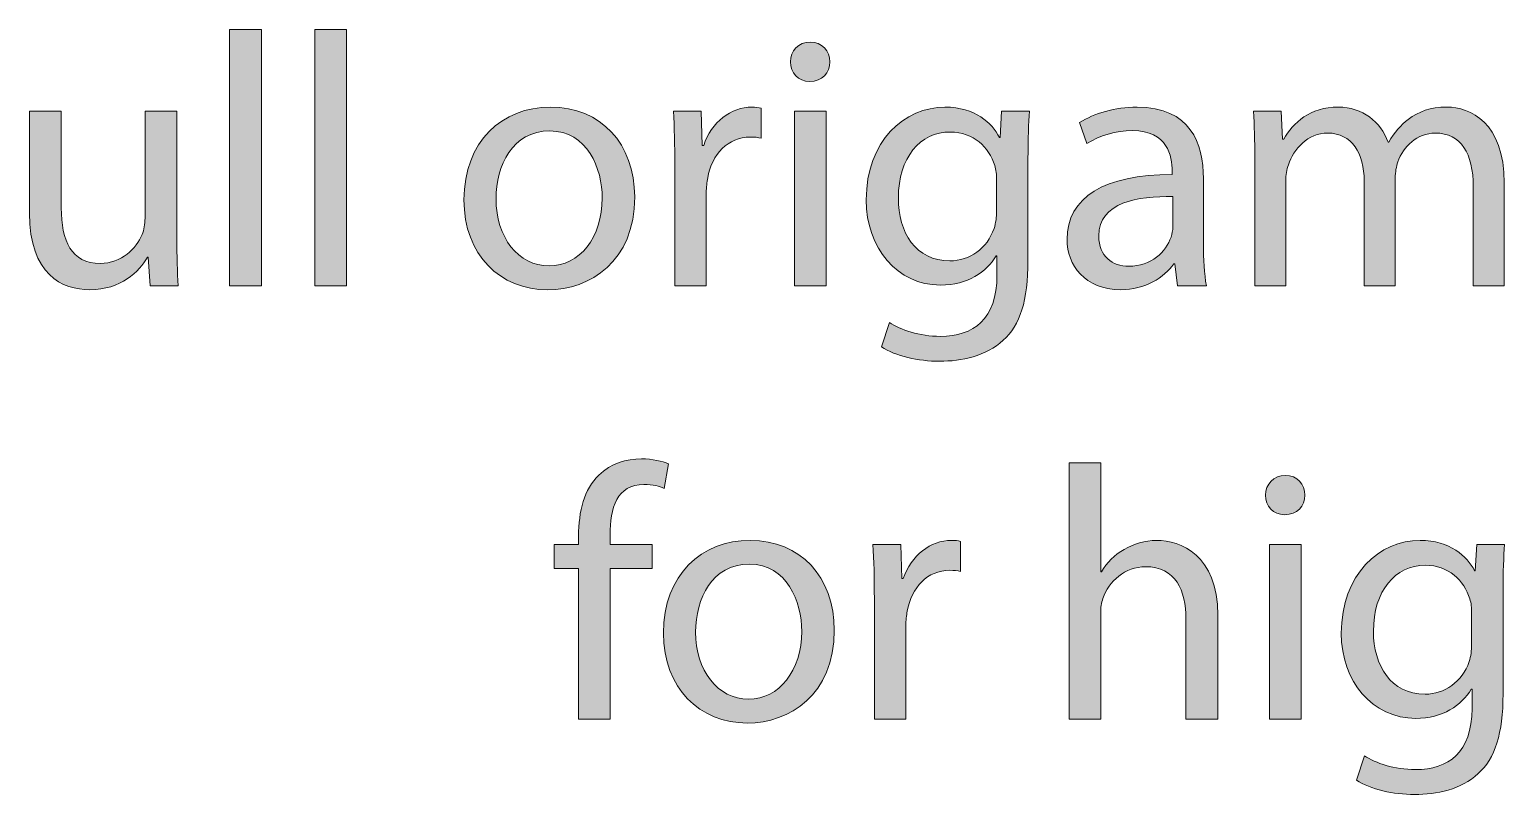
# Model space of a CAD drawing. Header units: inches. Extents: x 17 to 980, y -926 to -230.
# Drawn here: x 722.5 to 782, y -624.9 to -594.1 of the extents above; entities that cross this region are included whole.
import ezdxf

# ---------------------------------------------------------------- set-up
doc = ezdxf.new("R2010")
doc.units = ezdxf.units.IN
doc.header["$MEASUREMENT"] = 0
doc.layers.add('Layer 1', color=7, linetype='Continuous')

# ---------------------------------------------------------------- blocks, each defined once
blk = doc.blocks.new('block 2')
at = {"layer": 'Layer 1', "true_color": 0x231f20}
h = blk.add_hatch(color=179, dxfattribs=at)
h.dxf.hatch_style = 2
h.paths.add_polyline_path([(730.584, -594.075), (731.864, -594.075), (731.864, -604.405), (730.584, -604.405)])
h = blk.add_hatch(color=179, dxfattribs=at)
h.dxf.hatch_style = 2
h.paths.add_polyline_path([(734.018, -594.075), (735.298, -594.075), (735.298, -604.405), (734.018, -604.405)])
h = blk.add_hatch(color=179, dxfattribs=at)
h.dxf.hatch_style = 2
edge = h.paths.add_edge_path()
edge.add_spline(control_points=[(754.769, -595.384), (754.783, -595.821), (754.463, -596.17), (753.954, -596.17), (753.503, -596.17), (753.183, -595.821), (753.183, -595.384), (753.183, -594.933), (753.517, -594.584), (753.983, -594.584), (754.463, -594.584), (754.769, -594.933), (754.769, -595.384)], knot_values=[0, 0, 0, 0, 1, 1, 1, 2, 2, 2, 3, 3, 3, 4, 4, 4, 4], degree=3, periodic=1)
h.paths.add_polyline_path([(753.343, -604.405), (753.343, -597.363), (754.623, -597.363), (754.623, -604.405)])
h = blk.add_hatch(color=179, dxfattribs=at)
h.dxf.hatch_style = 2
edge = h.paths.add_edge_path()
edge.add_spline(control_points=[(746.91, -600.826), (746.91, -603.43), (745.106, -604.565), (743.403, -604.565), (741.498, -604.565), (740.028, -603.168), (740.028, -600.942), (740.028, -598.585), (741.57, -597.203), (743.52, -597.203), (745.542, -597.203), (746.91, -598.673), (746.91, -600.826)], knot_values=[0, 0, 0, 0, 1, 1, 1, 2, 2, 2, 3, 3, 3, 4, 4, 4, 4], degree=3, periodic=1)
edge = h.paths.add_edge_path()
edge.add_spline(control_points=[(741.323, -600.899), (741.323, -602.441), (742.21, -603.605), (743.462, -603.605), (744.684, -603.605), (745.601, -602.456), (745.601, -600.869), (745.601, -599.676), (745.004, -598.163), (743.491, -598.163), (741.977, -598.163), (741.323, -599.56), (741.323, -600.899)], knot_values=[0, 0, 0, 0, 1, 1, 1, 2, 2, 2, 3, 3, 3, 4, 4, 4, 4], degree=3, periodic=1)
h = blk.add_hatch(color=179, dxfattribs=at)
h.dxf.hatch_style = 2
edge = h.paths.add_edge_path()
edge.add_spline(control_points=[(748.526, -599.56), (748.526, -598.731), (748.512, -598.018), (748.468, -597.363), (748.468, -597.363), (749.588, -597.363), (749.588, -597.363), (749.588, -597.363), (749.632, -598.745), (749.632, -598.745), (749.632, -598.745), (749.69, -598.745), (749.69, -598.745), (750.01, -597.8), (750.781, -597.203), (751.64, -597.203), (751.786, -597.203), (751.887, -597.217), (752.004, -597.247), (752.004, -597.247), (752.004, -598.454), (752.004, -598.454), (751.873, -598.425), (751.742, -598.41), (751.567, -598.41), (750.665, -598.41), (750.025, -599.094), (749.85, -600.055), (749.821, -600.229), (749.792, -600.433), (749.792, -600.651), (749.792, -600.651), (749.792, -604.405), (749.792, -604.405), (749.792, -604.405), (748.526, -604.405), (748.526, -604.405), (748.526, -604.405), (748.526, -599.56), (748.526, -599.56)], knot_values=[0, 0, 0, 0, 1, 1, 1, 2, 2, 2, 3, 3, 3, 4, 4, 4, 5, 5, 5, 6, 6, 6, 7, 7, 7, 8, 8, 8, 9, 9, 9, 10, 10, 10, 11, 11, 11, 12, 12, 12, 13, 13, 13, 13], degree=3, periodic=1)
h = blk.add_hatch(color=179, dxfattribs=at)
h.dxf.hatch_style = 2
edge = h.paths.add_edge_path()
edge.add_spline(control_points=[(762.815, -597.363), (762.786, -597.872), (762.757, -598.44), (762.757, -599.298), (762.757, -599.298), (762.757, -603.387), (762.757, -603.387), (762.757, -605.002), (762.437, -605.991), (761.753, -606.602), (761.069, -607.243), (760.08, -607.446), (759.192, -607.446), (758.349, -607.446), (757.417, -607.243), (756.85, -606.864), (756.85, -606.864), (757.17, -605.889), (757.17, -605.889), (757.635, -606.18), (758.363, -606.442), (759.236, -606.442), (760.545, -606.442), (761.506, -605.758), (761.506, -603.983), (761.506, -603.983), (761.506, -603.198), (761.506, -603.198), (761.506, -603.198), (761.477, -603.198), (761.477, -603.198), (761.084, -603.852), (760.327, -604.376), (759.236, -604.376), (757.49, -604.376), (756.239, -602.892), (756.239, -600.942), (756.239, -598.556), (757.796, -597.203), (759.411, -597.203), (760.633, -597.203), (761.302, -597.843), (761.608, -598.425), (761.608, -598.425), (761.637, -598.425), (761.637, -598.425), (761.637, -598.425), (761.695, -597.363), (761.695, -597.363), (761.695, -597.363), (762.815, -597.363), (762.815, -597.363)], knot_values=[0, 0, 0, 0, 1, 1, 1, 2, 2, 2, 3, 3, 3, 4, 4, 4, 5, 5, 5, 6, 6, 6, 7, 7, 7, 8, 8, 8, 9, 9, 9, 10, 10, 10, 11, 11, 11, 12, 12, 12, 13, 13, 13, 14, 14, 14, 15, 15, 15, 16, 16, 16, 17, 17, 17, 17], degree=3, periodic=1)
edge = h.paths.add_edge_path()
edge.add_spline(control_points=[(761.492, -600.142), (761.492, -599.924), (761.477, -599.735), (761.418, -599.56), (761.186, -598.818), (760.56, -598.207), (759.629, -598.207), (758.407, -598.207), (757.534, -599.24), (757.534, -600.869), (757.534, -602.252), (758.232, -603.401), (759.614, -603.401), (760.4, -603.401), (761.113, -602.907), (761.39, -602.092), (761.462, -601.873), (761.492, -601.626), (761.492, -601.408), (761.492, -601.408), (761.492, -600.142), (761.492, -600.142)], knot_values=[0, 0, 0, 0, 1, 1, 1, 2, 2, 2, 3, 3, 3, 4, 4, 4, 5, 5, 5, 6, 6, 6, 7, 7, 7, 7], degree=3, periodic=1)
h = blk.add_hatch(color=179, dxfattribs=at)
h.dxf.hatch_style = 2
edge = h.paths.add_edge_path()
edge.add_spline(control_points=[(768.782, -604.405), (768.782, -604.405), (768.68, -603.518), (768.68, -603.518), (768.68, -603.518), (768.636, -603.518), (768.636, -603.518), (768.243, -604.071), (767.487, -604.565), (766.483, -604.565), (765.057, -604.565), (764.329, -603.561), (764.329, -602.543), (764.329, -600.841), (765.843, -599.909), (768.563, -599.924), (768.563, -599.924), (768.563, -599.778), (768.563, -599.778), (768.563, -599.196), (768.403, -598.149), (766.963, -598.149), (766.308, -598.149), (765.624, -598.352), (765.13, -598.673), (765.13, -598.673), (764.838, -597.828), (764.838, -597.828), (765.421, -597.45), (766.264, -597.203), (767.152, -597.203), (769.305, -597.203), (769.829, -598.673), (769.829, -600.084), (769.829, -600.084), (769.829, -602.717), (769.829, -602.717), (769.829, -603.329), (769.858, -603.925), (769.946, -604.405), (769.946, -604.405), (768.782, -604.405), (768.782, -604.405)], knot_values=[0, 0, 0, 0, 1, 1, 1, 2, 2, 2, 3, 3, 3, 4, 4, 4, 5, 5, 5, 6, 6, 6, 7, 7, 7, 8, 8, 8, 9, 9, 9, 10, 10, 10, 11, 11, 11, 12, 12, 12, 13, 13, 13, 14, 14, 14, 14], degree=3, periodic=1)
edge = h.paths.add_edge_path()
edge.add_spline(control_points=[(768.593, -600.811), (767.196, -600.782), (765.61, -601.03), (765.61, -602.397), (765.61, -603.227), (766.163, -603.619), (766.817, -603.619), (767.734, -603.619), (768.316, -603.037), (768.52, -602.441), (768.563, -602.31), (768.593, -602.164), (768.593, -602.034), (768.593, -602.034), (768.593, -600.811), (768.593, -600.811)], knot_values=[0, 0, 0, 0, 1, 1, 1, 2, 2, 2, 3, 3, 3, 4, 4, 4, 5, 5, 5, 5], degree=3, periodic=1)
h = blk.add_hatch(color=179, dxfattribs=at)
h.dxf.hatch_style = 2
edge = h.paths.add_edge_path()
edge.add_spline(control_points=[(771.896, -599.269), (771.896, -598.542), (771.882, -597.945), (771.838, -597.363), (771.838, -597.363), (772.959, -597.363), (772.959, -597.363), (772.959, -597.363), (773.017, -598.498), (773.017, -598.498), (773.017, -598.498), (773.06, -598.498), (773.06, -598.498), (773.453, -597.828), (774.108, -597.203), (775.272, -597.203), (776.232, -597.203), (776.96, -597.785), (777.266, -598.614), (777.266, -598.614), (777.295, -598.614), (777.295, -598.614), (777.513, -598.221), (777.789, -597.916), (778.08, -597.698), (778.502, -597.377), (778.968, -597.203), (779.637, -597.203), (780.568, -597.203), (781.951, -597.814), (781.951, -600.258), (781.951, -600.258), (781.951, -604.405), (781.951, -604.405), (781.951, -604.405), (780.699, -604.405), (780.699, -604.405), (780.699, -604.405), (780.699, -600.418), (780.699, -600.418), (780.699, -599.065), (780.205, -598.25), (779.171, -598.25), (778.444, -598.25), (777.876, -598.789), (777.658, -599.415), (777.6, -599.589), (777.556, -599.822), (777.556, -600.055), (777.556, -600.055), (777.556, -604.405), (777.556, -604.405), (777.556, -604.405), (776.305, -604.405), (776.305, -604.405), (776.305, -604.405), (776.305, -600.186), (776.305, -600.186), (776.305, -599.065), (775.81, -598.25), (774.835, -598.25), (774.035, -598.25), (773.453, -598.891), (773.25, -599.531), (773.177, -599.72), (773.148, -599.938), (773.148, -600.157), (773.148, -600.157), (773.148, -604.405), (773.148, -604.405), (773.148, -604.405), (771.896, -604.405), (771.896, -604.405), (771.896, -604.405), (771.896, -599.269), (771.896, -599.269)], knot_values=[0, 0, 0, 0, 1, 1, 1, 2, 2, 2, 3, 3, 3, 4, 4, 4, 5, 5, 5, 6, 6, 6, 7, 7, 7, 8, 8, 8, 9, 9, 9, 10, 10, 10, 11, 11, 11, 12, 12, 12, 13, 13, 13, 14, 14, 14, 15, 15, 15, 16, 16, 16, 17, 17, 17, 18, 18, 18, 19, 19, 19, 20, 20, 20, 21, 21, 21, 22, 22, 22, 23, 23, 23, 24, 24, 24, 25, 25, 25, 25], degree=3, periodic=1)
h = blk.add_hatch(color=179, dxfattribs=at)
h.dxf.hatch_style = 2
edge = h.paths.add_edge_path()
edge.add_spline(control_points=[(728.459, -602.484), (728.459, -603.212), (728.473, -603.852), (728.517, -604.405), (728.517, -604.405), (727.382, -604.405), (727.382, -604.405), (727.382, -604.405), (727.309, -603.256), (727.309, -603.256), (727.309, -603.256), (727.28, -603.256), (727.28, -603.256), (726.945, -603.823), (726.203, -604.565), (724.952, -604.565), (723.846, -604.565), (722.522, -603.954), (722.522, -601.481), (722.522, -601.481), (722.522, -597.363), (722.522, -597.363), (722.522, -597.363), (723.803, -597.363), (723.803, -597.363), (723.803, -597.363), (723.803, -601.262), (723.803, -601.262), (723.803, -602.601), (724.21, -603.503), (725.374, -603.503), (726.232, -603.503), (726.829, -602.907), (727.062, -602.339), (727.135, -602.15), (727.178, -601.917), (727.178, -601.684), (727.178, -601.684), (727.178, -597.363), (727.178, -597.363), (727.178, -597.363), (728.459, -597.363), (728.459, -597.363), (728.459, -597.363), (728.459, -602.484), (728.459, -602.484)], knot_values=[0, 0, 0, 0, 1, 1, 1, 2, 2, 2, 3, 3, 3, 4, 4, 4, 5, 5, 5, 6, 6, 6, 7, 7, 7, 8, 8, 8, 9, 9, 9, 10, 10, 10, 11, 11, 11, 12, 12, 12, 13, 13, 13, 14, 14, 14, 15, 15, 15, 15], degree=3, periodic=1)
h = blk.add_hatch(color=179, dxfattribs=at)
h.dxf.hatch_style = 2
edge = h.paths.add_edge_path()
edge.add_spline(control_points=[(744.648, -621.868), (744.648, -621.868), (744.648, -615.8), (744.648, -615.8), (744.648, -615.8), (743.659, -615.8), (743.659, -615.8), (743.659, -615.8), (743.659, -614.826), (743.659, -614.826), (743.659, -614.826), (744.648, -614.826), (744.648, -614.826), (744.648, -614.826), (744.648, -614.491), (744.648, -614.491), (744.648, -613.501), (744.867, -612.599), (745.463, -612.032), (745.943, -611.566), (746.583, -611.377), (747.18, -611.377), (747.631, -611.377), (748.024, -611.479), (748.271, -611.581), (748.271, -611.581), (748.097, -612.57), (748.097, -612.57), (747.907, -612.483), (747.646, -612.41), (747.282, -612.41), (746.19, -612.41), (745.914, -613.37), (745.914, -614.447), (745.914, -614.447), (745.914, -614.826), (745.914, -614.826), (745.914, -614.826), (747.616, -614.826), (747.616, -614.826), (747.616, -614.826), (747.616, -615.8), (747.616, -615.8), (747.616, -615.8), (745.914, -615.8), (745.914, -615.8), (745.914, -615.8), (745.914, -621.868), (745.914, -621.868), (745.914, -621.868), (744.648, -621.868), (744.648, -621.868)], knot_values=[0, 0, 0, 0, 1, 1, 1, 2, 2, 2, 3, 3, 3, 4, 4, 4, 5, 5, 5, 6, 6, 6, 7, 7, 7, 8, 8, 8, 9, 9, 9, 10, 10, 10, 11, 11, 11, 12, 12, 12, 13, 13, 13, 14, 14, 14, 15, 15, 15, 16, 16, 16, 17, 17, 17, 17], degree=3, periodic=1)
h = blk.add_hatch(color=179, dxfattribs=at)
h.dxf.hatch_style = 2
edge = h.paths.add_edge_path()
edge.add_spline(control_points=[(764.41, -611.537), (764.41, -611.537), (765.69, -611.537), (765.69, -611.537), (765.69, -611.537), (765.69, -615.931), (765.69, -615.931), (765.69, -615.931), (765.719, -615.931), (765.719, -615.931), (765.923, -615.568), (766.243, -615.247), (766.636, -615.029), (767.014, -614.811), (767.465, -614.665), (767.946, -614.665), (768.891, -614.665), (770.405, -615.247), (770.405, -617.677), (770.405, -617.677), (770.405, -621.868), (770.405, -621.868), (770.405, -621.868), (769.124, -621.868), (769.124, -621.868), (769.124, -621.868), (769.124, -617.823), (769.124, -617.823), (769.124, -616.688), (768.702, -615.727), (767.495, -615.727), (766.665, -615.727), (766.01, -616.309), (765.778, -617.008), (765.705, -617.183), (765.69, -617.372), (765.69, -617.619), (765.69, -617.619), (765.69, -621.868), (765.69, -621.868), (765.69, -621.868), (764.41, -621.868), (764.41, -621.868), (764.41, -621.868), (764.41, -611.537), (764.41, -611.537)], knot_values=[0, 0, 0, 0, 1, 1, 1, 2, 2, 2, 3, 3, 3, 4, 4, 4, 5, 5, 5, 6, 6, 6, 7, 7, 7, 8, 8, 8, 9, 9, 9, 10, 10, 10, 11, 11, 11, 12, 12, 12, 13, 13, 13, 14, 14, 14, 15, 15, 15, 15], degree=3, periodic=1)
h = blk.add_hatch(color=179, dxfattribs=at)
h.dxf.hatch_style = 2
edge = h.paths.add_edge_path()
edge.add_spline(control_points=[(773.912, -612.847), (773.926, -613.283), (773.606, -613.632), (773.097, -613.632), (772.646, -613.632), (772.326, -613.283), (772.326, -612.847), (772.326, -612.395), (772.661, -612.046), (773.126, -612.046), (773.606, -612.046), (773.912, -612.395), (773.912, -612.847)], knot_values=[0, 0, 0, 0, 1, 1, 1, 2, 2, 2, 3, 3, 3, 4, 4, 4, 4], degree=3, periodic=1)
h.paths.add_polyline_path([(772.486, -621.868), (772.486, -614.826), (773.766, -614.826), (773.766, -621.868)])
h = blk.add_hatch(color=179, dxfattribs=at)
h.dxf.hatch_style = 2
edge = h.paths.add_edge_path()
edge.add_spline(control_points=[(754.95, -618.288), (754.95, -620.893), (753.146, -622.028), (751.444, -622.028), (749.538, -622.028), (748.068, -620.631), (748.068, -618.405), (748.068, -616.047), (749.61, -614.665), (751.56, -614.665), (753.583, -614.665), (754.95, -616.135), (754.95, -618.288)], knot_values=[0, 0, 0, 0, 1, 1, 1, 2, 2, 2, 3, 3, 3, 4, 4, 4, 4], degree=3, periodic=1)
edge = h.paths.add_edge_path()
edge.add_spline(control_points=[(749.363, -618.361), (749.363, -619.903), (750.251, -621.067), (751.502, -621.067), (752.724, -621.067), (753.641, -619.918), (753.641, -618.332), (753.641, -617.139), (753.044, -615.625), (751.531, -615.625), (750.018, -615.625), (749.363, -617.022), (749.363, -618.361)], knot_values=[0, 0, 0, 0, 1, 1, 1, 2, 2, 2, 3, 3, 3, 4, 4, 4, 4], degree=3, periodic=1)
h = blk.add_hatch(color=179, dxfattribs=at)
h.dxf.hatch_style = 2
edge = h.paths.add_edge_path()
edge.add_spline(control_points=[(756.566, -617.022), (756.566, -616.193), (756.552, -615.48), (756.508, -614.826), (756.508, -614.826), (757.629, -614.826), (757.629, -614.826), (757.629, -614.826), (757.672, -616.208), (757.672, -616.208), (757.672, -616.208), (757.73, -616.208), (757.73, -616.208), (758.051, -615.262), (758.822, -614.665), (759.68, -614.665), (759.826, -614.665), (759.927, -614.68), (760.044, -614.709), (760.044, -614.709), (760.044, -615.917), (760.044, -615.917), (759.913, -615.888), (759.782, -615.873), (759.607, -615.873), (758.705, -615.873), (758.065, -616.557), (757.89, -617.517), (757.861, -617.692), (757.832, -617.895), (757.832, -618.114), (757.832, -618.114), (757.832, -621.868), (757.832, -621.868), (757.832, -621.868), (756.566, -621.868), (756.566, -621.868), (756.566, -621.868), (756.566, -617.022), (756.566, -617.022)], knot_values=[0, 0, 0, 0, 1, 1, 1, 2, 2, 2, 3, 3, 3, 4, 4, 4, 5, 5, 5, 6, 6, 6, 7, 7, 7, 8, 8, 8, 9, 9, 9, 10, 10, 10, 11, 11, 11, 12, 12, 12, 13, 13, 13, 13], degree=3, periodic=1)
h = blk.add_hatch(color=179, dxfattribs=at)
h.dxf.hatch_style = 2
edge = h.paths.add_edge_path()
edge.add_spline(control_points=[(781.958, -614.826), (781.929, -615.335), (781.9, -615.902), (781.9, -616.761), (781.9, -616.761), (781.9, -620.849), (781.9, -620.849), (781.9, -622.464), (781.58, -623.454), (780.896, -624.065), (780.212, -624.705), (779.223, -624.909), (778.335, -624.909), (777.492, -624.909), (776.56, -624.705), (775.993, -624.327), (775.993, -624.327), (776.313, -623.352), (776.313, -623.352), (776.778, -623.643), (777.506, -623.905), (778.379, -623.905), (779.688, -623.905), (780.649, -623.221), (780.649, -621.446), (780.649, -621.446), (780.649, -620.66), (780.649, -620.66), (780.649, -620.66), (780.62, -620.66), (780.62, -620.66), (780.227, -621.315), (779.47, -621.839), (778.379, -621.839), (776.633, -621.839), (775.382, -620.355), (775.382, -618.405), (775.382, -616.019), (776.939, -614.665), (778.554, -614.665), (779.776, -614.665), (780.445, -615.305), (780.751, -615.888), (780.751, -615.888), (780.78, -615.888), (780.78, -615.888), (780.78, -615.888), (780.838, -614.826), (780.838, -614.826), (780.838, -614.826), (781.958, -614.826), (781.958, -614.826)], knot_values=[0, 0, 0, 0, 1, 1, 1, 2, 2, 2, 3, 3, 3, 4, 4, 4, 5, 5, 5, 6, 6, 6, 7, 7, 7, 8, 8, 8, 9, 9, 9, 10, 10, 10, 11, 11, 11, 12, 12, 12, 13, 13, 13, 14, 14, 14, 15, 15, 15, 16, 16, 16, 17, 17, 17, 17], degree=3, periodic=1)
edge = h.paths.add_edge_path()
edge.add_spline(control_points=[(780.635, -617.604), (780.635, -617.386), (780.62, -617.197), (780.561, -617.022), (780.329, -616.28), (779.703, -615.669), (778.772, -615.669), (777.55, -615.669), (776.677, -616.702), (776.677, -618.332), (776.677, -619.714), (777.375, -620.864), (778.757, -620.864), (779.543, -620.864), (780.256, -620.369), (780.533, -619.554), (780.605, -619.336), (780.635, -619.088), (780.635, -618.87), (780.635, -618.87), (780.635, -617.604), (780.635, -617.604)], knot_values=[0, 0, 0, 0, 1, 1, 1, 2, 2, 2, 3, 3, 3, 4, 4, 4, 5, 5, 5, 6, 6, 6, 7, 7, 7, 7], degree=3, periodic=1)
at = {"layer": 'Layer 1', "lineweight": 0}
for points in [[(730.584, -594.075), (731.864, -594.075), (731.864, -604.405), (730.584, -604.405), (730.584, -594.075)], [(734.018, -594.075), (735.298, -594.075), (735.298, -604.405), (734.018, -604.405), (734.018, -594.075)], [(753.343, -604.405), (753.343, -597.363), (754.623, -597.363), (754.623, -604.405), (753.343, -604.405)], [(772.486, -621.868), (772.486, -614.826), (773.766, -614.826), (773.766, -621.868), (772.486, -621.868)]]:
    blk.add_lwpolyline(points, dxfattribs=at)
for points, knots in [([(754.769, -595.384), (754.783, -595.821), (754.463, -596.17), (753.954, -596.17), (753.503, -596.17), (753.183, -595.821), (753.183, -595.384), (753.183, -594.933), (753.517, -594.584), (753.983, -594.584), (754.463, -594.584), (754.769, -594.933), (754.769, -595.384)], [0, 0, 0, 0, 1, 1, 1, 2, 2, 2, 3, 3, 3, 4, 4, 4, 4]), ([(746.91, -600.826), (746.91, -603.43), (745.106, -604.565), (743.403, -604.565), (741.498, -604.565), (740.028, -603.168), (740.028, -600.942), (740.028, -598.585), (741.57, -597.203), (743.52, -597.203), (745.542, -597.203), (746.91, -598.673), (746.91, -600.826)], [0, 0, 0, 0, 1, 1, 1, 2, 2, 2, 3, 3, 3, 4, 4, 4, 4]), ([(748.526, -599.56), (748.526, -598.731), (748.512, -598.018), (748.468, -597.363), (748.468, -597.363), (749.588, -597.363), (749.588, -597.363), (749.588, -597.363), (749.632, -598.745), (749.632, -598.745), (749.632, -598.745), (749.69, -598.745), (749.69, -598.745), (750.01, -597.8), (750.781, -597.203), (751.64, -597.203), (751.786, -597.203), (751.887, -597.217), (752.004, -597.247), (752.004, -597.247), (752.004, -598.454), (752.004, -598.454), (751.873, -598.425), (751.742, -598.41), (751.567, -598.41), (750.665, -598.41), (750.025, -599.094), (749.85, -600.055), (749.821, -600.229), (749.792, -600.433), (749.792, -600.651), (749.792, -600.651), (749.792, -604.405), (749.792, -604.405), (749.792, -604.405), (748.526, -604.405), (748.526, -604.405), (748.526, -604.405), (748.526, -599.56), (748.526, -599.56)], [0, 0, 0, 0, 1, 1, 1, 2, 2, 2, 3, 3, 3, 4, 4, 4, 5, 5, 5, 6, 6, 6, 7, 7, 7, 8, 8, 8, 9, 9, 9, 10, 10, 10, 11, 11, 11, 12, 12, 12, 13, 13, 13, 13]), ([(762.815, -597.363), (762.786, -597.872), (762.757, -598.44), (762.757, -599.298), (762.757, -599.298), (762.757, -603.387), (762.757, -603.387), (762.757, -605.002), (762.437, -605.991), (761.753, -606.602), (761.069, -607.243), (760.08, -607.446), (759.192, -607.446), (758.349, -607.446), (757.417, -607.243), (756.85, -606.864), (756.85, -606.864), (757.17, -605.889), (757.17, -605.889), (757.635, -606.18), (758.363, -606.442), (759.236, -606.442), (760.545, -606.442), (761.506, -605.758), (761.506, -603.983), (761.506, -603.983), (761.506, -603.198), (761.506, -603.198), (761.506, -603.198), (761.477, -603.198), (761.477, -603.198), (761.084, -603.852), (760.327, -604.376), (759.236, -604.376), (757.49, -604.376), (756.239, -602.892), (756.239, -600.942), (756.239, -598.556), (757.796, -597.203), (759.411, -597.203), (760.633, -597.203), (761.302, -597.843), (761.608, -598.425), (761.608, -598.425), (761.637, -598.425), (761.637, -598.425), (761.637, -598.425), (761.695, -597.363), (761.695, -597.363), (761.695, -597.363), (762.815, -597.363), (762.815, -597.363)], [0, 0, 0, 0, 1, 1, 1, 2, 2, 2, 3, 3, 3, 4, 4, 4, 5, 5, 5, 6, 6, 6, 7, 7, 7, 8, 8, 8, 9, 9, 9, 10, 10, 10, 11, 11, 11, 12, 12, 12, 13, 13, 13, 14, 14, 14, 15, 15, 15, 16, 16, 16, 17, 17, 17, 17]), ([(768.782, -604.405), (768.782, -604.405), (768.68, -603.518), (768.68, -603.518), (768.68, -603.518), (768.636, -603.518), (768.636, -603.518), (768.243, -604.071), (767.487, -604.565), (766.483, -604.565), (765.057, -604.565), (764.329, -603.561), (764.329, -602.543), (764.329, -600.841), (765.843, -599.909), (768.563, -599.924), (768.563, -599.924), (768.563, -599.778), (768.563, -599.778), (768.563, -599.196), (768.403, -598.149), (766.963, -598.149), (766.308, -598.149), (765.624, -598.352), (765.13, -598.673), (765.13, -598.673), (764.838, -597.828), (764.838, -597.828), (765.421, -597.45), (766.264, -597.203), (767.152, -597.203), (769.305, -597.203), (769.829, -598.673), (769.829, -600.084), (769.829, -600.084), (769.829, -602.717), (769.829, -602.717), (769.829, -603.329), (769.858, -603.925), (769.946, -604.405), (769.946, -604.405), (768.782, -604.405), (768.782, -604.405)], [0, 0, 0, 0, 1, 1, 1, 2, 2, 2, 3, 3, 3, 4, 4, 4, 5, 5, 5, 6, 6, 6, 7, 7, 7, 8, 8, 8, 9, 9, 9, 10, 10, 10, 11, 11, 11, 12, 12, 12, 13, 13, 13, 14, 14, 14, 14]), ([(771.896, -599.269), (771.896, -598.542), (771.882, -597.945), (771.838, -597.363), (771.838, -597.363), (772.959, -597.363), (772.959, -597.363), (772.959, -597.363), (773.017, -598.498), (773.017, -598.498), (773.017, -598.498), (773.06, -598.498), (773.06, -598.498), (773.453, -597.828), (774.108, -597.203), (775.272, -597.203), (776.232, -597.203), (776.96, -597.785), (777.266, -598.614), (777.266, -598.614), (777.295, -598.614), (777.295, -598.614), (777.513, -598.221), (777.789, -597.916), (778.08, -597.698), (778.502, -597.377), (778.968, -597.203), (779.637, -597.203), (780.568, -597.203), (781.951, -597.814), (781.951, -600.258), (781.951, -600.258), (781.951, -604.405), (781.951, -604.405), (781.951, -604.405), (780.699, -604.405), (780.699, -604.405), (780.699, -604.405), (780.699, -600.418), (780.699, -600.418), (780.699, -599.065), (780.205, -598.25), (779.171, -598.25), (778.444, -598.25), (777.876, -598.789), (777.658, -599.415), (777.6, -599.589), (777.556, -599.822), (777.556, -600.055), (777.556, -600.055), (777.556, -604.405), (777.556, -604.405), (777.556, -604.405), (776.305, -604.405), (776.305, -604.405), (776.305, -604.405), (776.305, -600.186), (776.305, -600.186), (776.305, -599.065), (775.81, -598.25), (774.835, -598.25), (774.035, -598.25), (773.453, -598.891), (773.25, -599.531), (773.177, -599.72), (773.148, -599.938), (773.148, -600.157), (773.148, -600.157), (773.148, -604.405), (773.148, -604.405), (773.148, -604.405), (771.896, -604.405), (771.896, -604.405), (771.896, -604.405), (771.896, -599.269), (771.896, -599.269)], [0, 0, 0, 0, 1, 1, 1, 2, 2, 2, 3, 3, 3, 4, 4, 4, 5, 5, 5, 6, 6, 6, 7, 7, 7, 8, 8, 8, 9, 9, 9, 10, 10, 10, 11, 11, 11, 12, 12, 12, 13, 13, 13, 14, 14, 14, 15, 15, 15, 16, 16, 16, 17, 17, 17, 18, 18, 18, 19, 19, 19, 20, 20, 20, 21, 21, 21, 22, 22, 22, 23, 23, 23, 24, 24, 24, 25, 25, 25, 25]), ([(728.459, -602.484), (728.459, -603.212), (728.473, -603.852), (728.517, -604.405), (728.517, -604.405), (727.382, -604.405), (727.382, -604.405), (727.382, -604.405), (727.309, -603.256), (727.309, -603.256), (727.309, -603.256), (727.28, -603.256), (727.28, -603.256), (726.945, -603.823), (726.203, -604.565), (724.952, -604.565), (723.846, -604.565), (722.522, -603.954), (722.522, -601.481), (722.522, -601.481), (722.522, -597.363), (722.522, -597.363), (722.522, -597.363), (723.803, -597.363), (723.803, -597.363), (723.803, -597.363), (723.803, -601.262), (723.803, -601.262), (723.803, -602.601), (724.21, -603.503), (725.374, -603.503), (726.232, -603.503), (726.829, -602.907), (727.062, -602.339), (727.135, -602.15), (727.178, -601.917), (727.178, -601.684), (727.178, -601.684), (727.178, -597.363), (727.178, -597.363), (727.178, -597.363), (728.459, -597.363), (728.459, -597.363), (728.459, -597.363), (728.459, -602.484), (728.459, -602.484)], [0, 0, 0, 0, 1, 1, 1, 2, 2, 2, 3, 3, 3, 4, 4, 4, 5, 5, 5, 6, 6, 6, 7, 7, 7, 8, 8, 8, 9, 9, 9, 10, 10, 10, 11, 11, 11, 12, 12, 12, 13, 13, 13, 14, 14, 14, 15, 15, 15, 15]), ([(741.323, -600.899), (741.323, -602.441), (742.21, -603.605), (743.462, -603.605), (744.684, -603.605), (745.601, -602.456), (745.601, -600.869), (745.601, -599.676), (745.004, -598.163), (743.491, -598.163), (741.977, -598.163), (741.323, -599.56), (741.323, -600.899)], [0, 0, 0, 0, 1, 1, 1, 2, 2, 2, 3, 3, 3, 4, 4, 4, 4]), ([(761.492, -600.142), (761.492, -599.924), (761.477, -599.735), (761.418, -599.56), (761.186, -598.818), (760.56, -598.207), (759.629, -598.207), (758.407, -598.207), (757.534, -599.24), (757.534, -600.869), (757.534, -602.252), (758.232, -603.401), (759.614, -603.401), (760.4, -603.401), (761.113, -602.907), (761.39, -602.092), (761.462, -601.873), (761.492, -601.626), (761.492, -601.408), (761.492, -601.408), (761.492, -600.142), (761.492, -600.142)], [0, 0, 0, 0, 1, 1, 1, 2, 2, 2, 3, 3, 3, 4, 4, 4, 5, 5, 5, 6, 6, 6, 7, 7, 7, 7]), ([(768.593, -600.811), (767.196, -600.782), (765.61, -601.03), (765.61, -602.397), (765.61, -603.227), (766.163, -603.619), (766.817, -603.619), (767.734, -603.619), (768.316, -603.037), (768.52, -602.441), (768.563, -602.31), (768.593, -602.164), (768.593, -602.034), (768.593, -602.034), (768.593, -600.811), (768.593, -600.811)], [0, 0, 0, 0, 1, 1, 1, 2, 2, 2, 3, 3, 3, 4, 4, 4, 5, 5, 5, 5]), ([(744.648, -621.868), (744.648, -621.868), (744.648, -615.8), (744.648, -615.8), (744.648, -615.8), (743.659, -615.8), (743.659, -615.8), (743.659, -615.8), (743.659, -614.826), (743.659, -614.826), (743.659, -614.826), (744.648, -614.826), (744.648, -614.826), (744.648, -614.826), (744.648, -614.491), (744.648, -614.491), (744.648, -613.501), (744.867, -612.599), (745.463, -612.032), (745.943, -611.566), (746.583, -611.377), (747.18, -611.377), (747.631, -611.377), (748.024, -611.479), (748.271, -611.581), (748.271, -611.581), (748.097, -612.57), (748.097, -612.57), (747.907, -612.483), (747.646, -612.41), (747.282, -612.41), (746.19, -612.41), (745.914, -613.37), (745.914, -614.447), (745.914, -614.447), (745.914, -614.826), (745.914, -614.826), (745.914, -614.826), (747.616, -614.826), (747.616, -614.826), (747.616, -614.826), (747.616, -615.8), (747.616, -615.8), (747.616, -615.8), (745.914, -615.8), (745.914, -615.8), (745.914, -615.8), (745.914, -621.868), (745.914, -621.868), (745.914, -621.868), (744.648, -621.868), (744.648, -621.868)], [0, 0, 0, 0, 1, 1, 1, 2, 2, 2, 3, 3, 3, 4, 4, 4, 5, 5, 5, 6, 6, 6, 7, 7, 7, 8, 8, 8, 9, 9, 9, 10, 10, 10, 11, 11, 11, 12, 12, 12, 13, 13, 13, 14, 14, 14, 15, 15, 15, 16, 16, 16, 17, 17, 17, 17]), ([(764.41, -611.537), (764.41, -611.537), (765.69, -611.537), (765.69, -611.537), (765.69, -611.537), (765.69, -615.931), (765.69, -615.931), (765.69, -615.931), (765.719, -615.931), (765.719, -615.931), (765.923, -615.568), (766.243, -615.247), (766.636, -615.029), (767.014, -614.811), (767.465, -614.665), (767.946, -614.665), (768.891, -614.665), (770.405, -615.247), (770.405, -617.677), (770.405, -617.677), (770.405, -621.868), (770.405, -621.868), (770.405, -621.868), (769.124, -621.868), (769.124, -621.868), (769.124, -621.868), (769.124, -617.823), (769.124, -617.823), (769.124, -616.688), (768.702, -615.727), (767.495, -615.727), (766.665, -615.727), (766.01, -616.309), (765.778, -617.008), (765.705, -617.183), (765.69, -617.372), (765.69, -617.619), (765.69, -617.619), (765.69, -621.868), (765.69, -621.868), (765.69, -621.868), (764.41, -621.868), (764.41, -621.868), (764.41, -621.868), (764.41, -611.537), (764.41, -611.537)], [0, 0, 0, 0, 1, 1, 1, 2, 2, 2, 3, 3, 3, 4, 4, 4, 5, 5, 5, 6, 6, 6, 7, 7, 7, 8, 8, 8, 9, 9, 9, 10, 10, 10, 11, 11, 11, 12, 12, 12, 13, 13, 13, 14, 14, 14, 15, 15, 15, 15]), ([(773.912, -612.847), (773.926, -613.283), (773.606, -613.632), (773.097, -613.632), (772.646, -613.632), (772.326, -613.283), (772.326, -612.847), (772.326, -612.395), (772.661, -612.046), (773.126, -612.046), (773.606, -612.046), (773.912, -612.395), (773.912, -612.847)], [0, 0, 0, 0, 1, 1, 1, 2, 2, 2, 3, 3, 3, 4, 4, 4, 4]), ([(754.95, -618.288), (754.95, -620.893), (753.146, -622.028), (751.444, -622.028), (749.538, -622.028), (748.068, -620.631), (748.068, -618.405), (748.068, -616.047), (749.61, -614.665), (751.56, -614.665), (753.583, -614.665), (754.95, -616.135), (754.95, -618.288)], [0, 0, 0, 0, 1, 1, 1, 2, 2, 2, 3, 3, 3, 4, 4, 4, 4]), ([(756.566, -617.022), (756.566, -616.193), (756.552, -615.48), (756.508, -614.826), (756.508, -614.826), (757.629, -614.826), (757.629, -614.826), (757.629, -614.826), (757.672, -616.208), (757.672, -616.208), (757.672, -616.208), (757.73, -616.208), (757.73, -616.208), (758.051, -615.262), (758.822, -614.665), (759.68, -614.665), (759.826, -614.665), (759.927, -614.68), (760.044, -614.709), (760.044, -614.709), (760.044, -615.917), (760.044, -615.917), (759.913, -615.888), (759.782, -615.873), (759.607, -615.873), (758.705, -615.873), (758.065, -616.557), (757.89, -617.517), (757.861, -617.692), (757.832, -617.895), (757.832, -618.114), (757.832, -618.114), (757.832, -621.868), (757.832, -621.868), (757.832, -621.868), (756.566, -621.868), (756.566, -621.868), (756.566, -621.868), (756.566, -617.022), (756.566, -617.022)], [0, 0, 0, 0, 1, 1, 1, 2, 2, 2, 3, 3, 3, 4, 4, 4, 5, 5, 5, 6, 6, 6, 7, 7, 7, 8, 8, 8, 9, 9, 9, 10, 10, 10, 11, 11, 11, 12, 12, 12, 13, 13, 13, 13]), ([(781.958, -614.826), (781.929, -615.335), (781.9, -615.902), (781.9, -616.761), (781.9, -616.761), (781.9, -620.849), (781.9, -620.849), (781.9, -622.464), (781.58, -623.454), (780.896, -624.065), (780.212, -624.705), (779.223, -624.909), (778.335, -624.909), (777.492, -624.909), (776.56, -624.705), (775.993, -624.327), (775.993, -624.327), (776.313, -623.352), (776.313, -623.352), (776.778, -623.643), (777.506, -623.905), (778.379, -623.905), (779.688, -623.905), (780.649, -623.221), (780.649, -621.446), (780.649, -621.446), (780.649, -620.66), (780.649, -620.66), (780.649, -620.66), (780.62, -620.66), (780.62, -620.66), (780.227, -621.315), (779.47, -621.839), (778.379, -621.839), (776.633, -621.839), (775.382, -620.355), (775.382, -618.405), (775.382, -616.019), (776.939, -614.665), (778.554, -614.665), (779.776, -614.665), (780.445, -615.305), (780.751, -615.888), (780.751, -615.888), (780.78, -615.888), (780.78, -615.888), (780.78, -615.888), (780.838, -614.826), (780.838, -614.826), (780.838, -614.826), (781.958, -614.826), (781.958, -614.826)], [0, 0, 0, 0, 1, 1, 1, 2, 2, 2, 3, 3, 3, 4, 4, 4, 5, 5, 5, 6, 6, 6, 7, 7, 7, 8, 8, 8, 9, 9, 9, 10, 10, 10, 11, 11, 11, 12, 12, 12, 13, 13, 13, 14, 14, 14, 15, 15, 15, 16, 16, 16, 17, 17, 17, 17]), ([(749.363, -618.361), (749.363, -619.903), (750.251, -621.067), (751.502, -621.067), (752.724, -621.067), (753.641, -619.918), (753.641, -618.332), (753.641, -617.139), (753.044, -615.625), (751.531, -615.625), (750.018, -615.625), (749.363, -617.022), (749.363, -618.361)], [0, 0, 0, 0, 1, 1, 1, 2, 2, 2, 3, 3, 3, 4, 4, 4, 4]), ([(780.635, -617.604), (780.635, -617.386), (780.62, -617.197), (780.561, -617.022), (780.329, -616.28), (779.703, -615.669), (778.772, -615.669), (777.55, -615.669), (776.677, -616.702), (776.677, -618.332), (776.677, -619.714), (777.375, -620.864), (778.757, -620.864), (779.543, -620.864), (780.256, -620.369), (780.533, -619.554), (780.605, -619.336), (780.635, -619.088), (780.635, -618.87), (780.635, -618.87), (780.635, -617.604), (780.635, -617.604)], [0, 0, 0, 0, 1, 1, 1, 2, 2, 2, 3, 3, 3, 4, 4, 4, 5, 5, 5, 6, 6, 6, 7, 7, 7, 7])]:
    blk.add_open_spline(points, degree=3, knots=knots, dxfattribs=at)

msp = doc.modelspace()

# ---------------------------------------------------------------- block references
at = {"layer": 'Layer 1'}
msp.add_blockref('block 2', (0, 0), dxfattribs=at)

doc.saveas('drawing.dxf')
